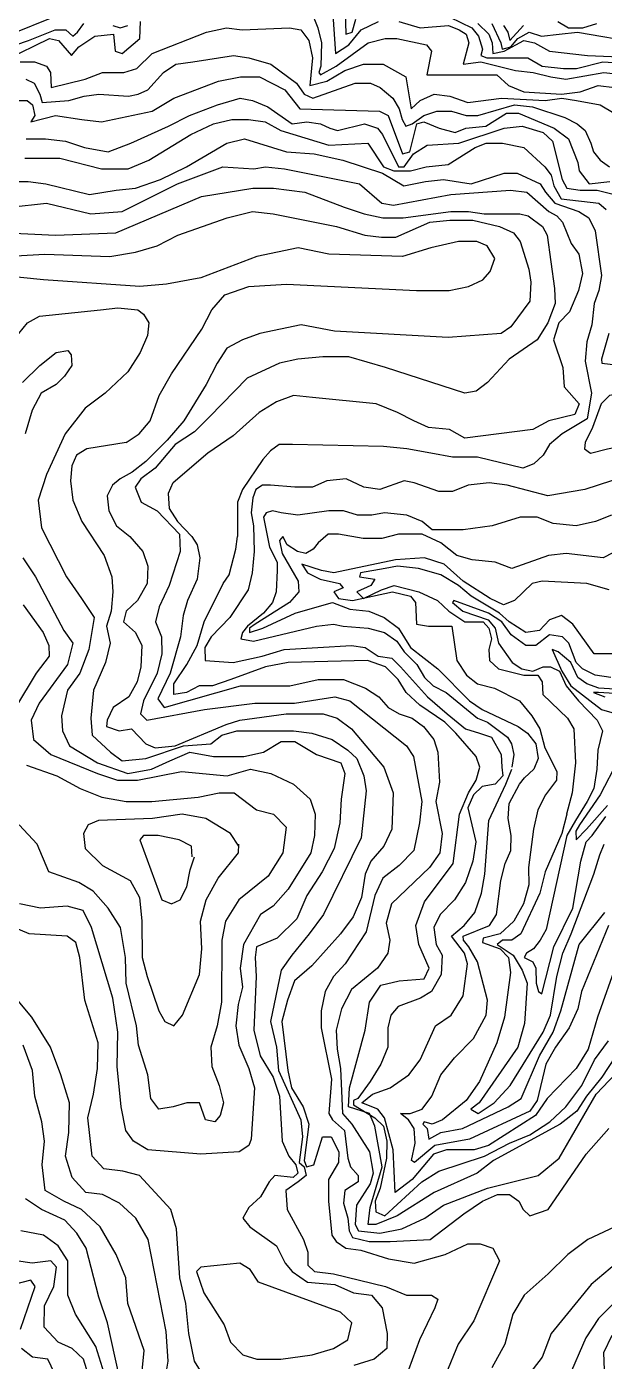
# Model space of a CAD drawing. Extents: x 3000 to 7000, y 3135 to 5000.
# Drawn here: x 4538 to 4808, y 3847 to 4472 of the extents above; entities that cross this region are included whole.
import ezdxf

# ---------------------------------------------------------------- set-up
doc = ezdxf.new("R2010")
doc.units = 0
doc.header["$MEASUREMENT"] = 0
doc.layers.add('TOPO_DIG', color=1, linetype='Continuous')

msp = doc.modelspace()

# ---------------------------------------------------------------- linework, layer by layer
at = {"layer": 'TOPO_DIG', "color": 3, "linetype": 'Continuous'}
for points, elevation in [([(4670.9375, 4479), (4674.125, 4471), (4675.96875, 4464), (4675.5625, 4453), (4674.6875, 4450), (4675.40625, 4449), (4682.75, 4453), (4697.71875, 4464), (4705.6875, 4466), (4711.1875, 4466), (4724.9375, 4463), (4727.34375, 4460), (4725.09375, 4449), (4757.8125, 4449), (4763.34375, 4444), (4770.53125, 4441), (4788.09375, 4440), (4796.875, 4441), (4805.1875, 4444), (4812.84375, 4443)], 28), ([(4686.9375, 4479), (4687.25, 4468), (4690.1875, 4469), (4691.9375, 4475)], 24), ([(4528.3125, 4467), (4553.125, 4477)], 24), ([(4528.3125, 4456), (4548.6875, 4466), (4552.875, 4465), (4558.9375, 4458), (4562.5, 4462), (4569.90625, 4467), (4578.6875, 4468), (4579.46875, 4460), (4582.75, 4459), (4590.9375, 4466), (4591.28125, 4474)], 28), ([(4735.875, 4476), (4746.25, 4471), (4749.28125, 4467), (4751.125, 4461), (4750.4375, 4458), (4753.15625, 4457), (4764.5625, 4457), (4768.9375, 4457), (4772.40625, 4457), (4779.125, 4453), (4789.0625, 4452), (4795.15625, 4452), (4807.40625, 4455), (4825, 4454)], 24), ([(4755.5625, 4473), (4759.65625, 4464), (4760.375, 4461), (4764.375, 4462), (4767.75, 4466), (4772.9375, 4469), (4778.78125, 4467), (4786.9375, 4468), (4795.53125, 4469), (4824.65625, 4464)], 20), ([(4537.625, 4447), (4541.5, 4445), (4544.28125, 4440), (4545.28125, 4436), (4557.84375, 4437), (4564.875, 4439), (4571.75, 4440), (4585.6875, 4439), (4590.25, 4440), (4594.6875, 4442), (4602.0625, 4450), (4607.71875, 4454), (4615.6875, 4455), (4634.75, 4458), (4641.90625, 4457), (4652.28125, 4454), (4664.25, 4445), (4667.75, 4440), (4671.78125, 4438), (4691.59375, 4445), (4698.875, 4445), (4703.34375, 4443), (4709.28125, 4438), (4712.125, 4433), (4713.625, 4428), (4715.3125, 4425), (4718.28125, 4426), (4723.65625, 4430), (4729.875, 4432), (4736.625, 4432), (4743.46875, 4430), (4749, 4430), (4766.1875, 4435), (4774.53125, 4434), (4789.625, 4429), (4795.46875, 4426), (4799.1875, 4423), (4801.875, 4417), (4803.125, 4413), (4806.1875, 4409), (4810.5, 4406)], 32), ([(4537.8125, 4419), (4546.84375, 4419), (4556.21875, 4418), (4565.15625, 4415), (4576.09375, 4413), (4586.8125, 4417), (4604.34375, 4425), (4614.25, 4430), (4627.3125, 4435), (4637.9375, 4438), (4643.625, 4437), (4650.8125, 4434), (4662.21875, 4426), (4668.96875, 4427), (4675.4375, 4426), (4679.75, 4424), (4683.3125, 4423), (4696, 4426), (4702.09375, 4424), (4704.4375, 4421), (4711.9375, 4406), (4714.5625, 4406), (4718.90625, 4412), (4725.28125, 4416), (4740.09375, 4417), (4761.28125, 4424), (4769.6875, 4425), (4779.59375, 4422), (4783.84375, 4418), (4788.46875, 4400), (4790.625, 4396), (4796.75, 4395), (4804.78125, 4395), (4812.8125, 4393)], 36), ([(4518.21875, 4399), (4538.6875, 4399), (4547, 4398), (4567.46875, 4393), (4579.90625, 4395), (4588.9375, 4396), (4600.5625, 4400), (4612.75, 4406), (4631.6875, 4417), (4639.96875, 4419), (4659.5, 4413), (4672.53125, 4412), (4685.9375, 4409), (4704.46875, 4403), (4714.375, 4397), (4724.5625, 4399), (4733, 4400), (4745.90625, 4398), (4761.28125, 4403), (4767.375, 4403), (4778.0625, 4398), (4780.65625, 4394), (4784.9375, 4389), (4796.125, 4385), (4800.9375, 4382), (4803.90625, 4376), (4806.8125, 4355), (4805.5625, 4348), (4803.375, 4342), (4802.25, 4332), (4800, 4324), (4799.1875, 4315), (4802.1875, 4300), (4800.15625, 4288), (4788.375, 4281), (4782.5, 4276), (4779.53125, 4271), (4775.09375, 4267), (4770, 4265), (4748.8125, 4270), (4737.0625, 4270), (4726.96875, 4272), (4715.8125, 4274), (4704.8125, 4275), (4662.28125, 4276), (4656.0625, 4276), (4652.03125, 4273), (4648.5, 4269), (4638.9375, 4255), (4636.625, 4249), (4636.5625, 4233)], 40), ([(4528.9375, 4375), (4551.46875, 4374), (4579.71875, 4375), (4619.8125, 4392), (4643.75, 4396), (4653.5, 4396), (4668.03125, 4394), (4686.46875, 4387), (4695.90625, 4384), (4704.5, 4382), (4714.0625, 4382), (4736.34375, 4385), (4744.5625, 4385), (4751.9375, 4384), (4768.6875, 4384), (4772.53125, 4383), (4779.28125, 4378), (4781.4375, 4374), (4784.84375, 4349), (4785.125, 4342), (4781.75, 4333), (4776.78125, 4325), (4763.65625, 4316), (4753.5625, 4305), (4748.25, 4301), (4742.96875, 4300), (4705.8125, 4312), (4688.59375, 4317), (4676.46875, 4317), (4664.78125, 4316), (4656.21875, 4314), (4641.15625, 4307), (4635.28125, 4301), (4623.59375, 4289), (4616.59375, 4282), (4607.53125, 4276), (4598.125, 4265)], 44), ([(4584.53125, 4277), (4590.71875, 4281), (4595.84375, 4287), (4600, 4299), (4605.78125, 4309), (4620, 4330), (4624.625, 4339), (4630.71875, 4346), (4641.875, 4350), (4659.5, 4351), (4720.3125, 4348), (4735.5625, 4348), (4744.59375, 4350), (4751.25, 4353), (4754.75, 4357), (4756.875, 4363), (4753.3125, 4369), (4748.4375, 4371), (4739.9375, 4371), (4727, 4368), (4713.6875, 4364), (4679.3125, 4365), (4665, 4368), (4645.65625, 4364), (4619.40625, 4354), (4603.4375, 4351), (4590.96875, 4350), (4545.875, 4353), (4526.03125, 4355)], 48), ([(4544.21875, 4313), (4551.78125, 4319), (4557.25, 4320), (4558.875, 4318), (4559.21875, 4313), (4555.6875, 4308), (4551.78125, 4304)], 52), ([(4536.0625, 4305), (4544.21875, 4313)], 52), ([(4551.78125, 4304), (4544.875, 4300), (4540.625, 4292), (4537.34375, 4281)], 52), ([(4815.21875, 4275), (4821.6875, 4277), (4826.15625, 4277), (4829.875, 4280), (4831.875, 4285), (4830.8125, 4297), (4829.09375, 4298), (4816.78125, 4300), (4810.5625, 4299), (4806.65625, 4295), (4802.625, 4284), (4799.09375, 4277), (4798.78125, 4274), (4801.71875, 4272), (4809.625, 4274), (4814.875, 4275)], 40), ([(4584.5, 4277), (4566.125, 4274), (4561.28125, 4271), (4559.21875, 4266), (4558.59375, 4259), (4559.65625, 4250), (4563.875, 4240), (4574.34375, 4224), (4577.84375, 4214), (4578.28125, 4207), (4577.53125, 4198), (4575.34375, 4191), (4577.0625, 4183), (4574.875, 4174), (4569.3125, 4161), (4568.03125, 4148), (4568.75, 4140), (4577.3125, 4132), (4582.65625, 4128), (4593.8125, 4129), (4611.34375, 4135), (4624.125, 4136), (4629.28125, 4140), (4636.34375, 4142), (4662.75, 4142), (4671.34375, 4141), (4680.875, 4138), (4688.25, 4133), (4692.34375, 4129), (4695.625, 4121), (4696.75, 4114), (4694.4375, 4092), (4676.78125, 4056), (4670.0625, 4047), (4662, 4037), (4656.96875, 4030), (4652.03125, 4006), (4654.84375, 3994), (4655.75, 3983), (4666.1875, 3960), (4667, 3952), (4665.40625, 3940), (4667.78125, 3938), (4668.75, 3934), (4664.96875, 3931), (4659.28125, 3927), (4659.84375, 3918), (4667.5, 3904), (4669.4375, 3898), (4669.4375, 3892), (4672.625, 3889), (4681.5625, 3888), (4705.875, 3882), (4715.6875, 3878), (4727.28125, 3878), (4730.21875, 3876), (4728.84375, 3872), (4721.75, 3857), (4716.625, 3843)], 48), ([(4598.125, 4265), (4591.5, 4260), (4588.75, 4256), (4591.65625, 4249), (4599.0625, 4245), (4609.4375, 4234), (4609.78125, 4226), (4604.71875, 4210), (4599.96875, 4200), (4598.34375, 4193), (4601.15625, 4186), (4601.21875, 4178), (4599.0625, 4169), (4592.71875, 4156), (4591.34375, 4150), (4594.25, 4147), (4621.1875, 4152), (4644.71875, 4155), (4663.28125, 4155), (4682.125, 4158), (4689.1875, 4156), (4715.5625, 4135), (4718.90625, 4130), (4722.84375, 4109), (4721.65625, 4099), (4719, 4086), (4712.125, 4079), (4704.5625, 4073), (4700.8125, 4065), (4696.71875, 4048), (4686.96875, 4033), (4681.5, 4027), (4677.53125, 4020), (4675.75, 4011), (4675.8125, 4003), (4680.53125, 3979), (4679.375, 3963), (4681.09375, 3960), (4686.625, 3955), (4688.1875, 3942), (4689.40625, 3938), (4692.96875, 3934), (4693.0625, 3931), (4686.8125, 3927), (4686.125, 3921), (4688.25, 3914), (4688.8125, 3908), (4690.375, 3905), (4698.25, 3903), (4708.03125, 3903), (4726.75, 3904), (4742.375, 3916), (4751.125, 3922), (4758.1875, 3925), (4763.8125, 3925), (4768.09375, 3922), (4770.21875, 3918), (4773.25, 3915), (4781.875, 3918), (4799.625, 3944), (4810.15625, 3956)], 44), ([(4811.40625, 4243), (4803.9375, 4240), (4794.875, 4238), (4784.21875, 4239), (4776.71875, 4242), (4768.8125, 4242), (4755.6875, 4238), (4742.125, 4236), (4727.6875, 4236), (4722.90625, 4240), (4715.75, 4243), (4705.375, 4244), (4699.4375, 4243), (4692.75, 4243), (4686.15625, 4245), (4679.25, 4245), (4664.75, 4243), (4657.03125, 4244), (4652.9375, 4245), (4650.0625, 4244), (4648.75, 4242), (4651.65625, 4228), (4655.09375, 4221), (4655.21875, 4217)], 36), ([(4819.375, 3999), (4806.9375, 3980), (4799.8125, 3971), (4795.1875, 3964), (4787.4375, 3958), (4756.375, 3941), (4748.65625, 3935), (4728.5, 3926), (4711.3125, 3915), (4701.21875, 3911), (4697.71875, 3911), (4698.625, 3919), (4704.3125, 3938), (4700.78125, 3957), (4698.34375, 3963), (4688.53125, 3966), (4689, 3975), (4696.28125, 4002), (4698.3125, 4015), (4703.6875, 4023), (4712.1875, 4025), (4723.9375, 4026), (4726.21875, 4031), (4721.375, 4042), (4720.0625, 4051), (4724.0625, 4062), (4737.4375, 4080), (4740.46875, 4103), (4744.65625, 4113), (4748.125, 4119), (4749.875, 4125), (4748.25, 4130), (4738.71875, 4141), (4733.53125, 4146), (4721.875, 4154), (4715.46875, 4160), (4711.75, 4166), (4705.78125, 4172), (4697.46875, 4175), (4660.25, 4174), (4649.75, 4172), (4633.53125, 4166), (4624.90625, 4163), (4618.6875, 4163), (4612.78125, 4160), (4606.90625, 4159), (4606.90625, 4164), (4612.875, 4173), (4617.78125, 4182), (4621.0625, 4193), (4629.96875, 4211), (4632.78125, 4215), (4635.90625, 4227), (4636.5625, 4233)], 40), ([(4536.28125, 4223), (4542.125, 4214), (4555.46875, 4189), (4559.6875, 4183), (4557.15625, 4173), (4543.90625, 4155), (4540.15625, 4147), (4541.25, 4138), (4549.40625, 4131), (4571.125, 4122), (4580.5625, 4119), (4589.8125, 4119), (4610.4375, 4123), (4631.75, 4121), (4642.75, 4124), (4652.25, 4122), (4662.84375, 4117), (4670.53125, 4110), (4672.90625, 4103), (4672.59375, 4093), (4670.96875, 4085), (4660.375, 4068), (4653.3125, 4060), (4647.375, 4056), (4639.4375, 4042), (4637.875, 4031), (4638.90625, 4022), (4636.90625, 4014), (4635.8125, 4004), (4637.21875, 3995), (4641.9375, 3984), (4644.53125, 3975), (4643.0625, 3951), (4641.875, 3948), (4637.375, 3945), (4619.4375, 3944), (4594.75, 3946), (4587.9375, 3950), (4584.4375, 3955), (4582.25, 3966), (4580.40625, 3985), (4580.71875, 4001), (4578.28125, 4017), (4568.40625, 4050), (4564.46875, 4058), (4556.96875, 4060), (4544.5, 4059), (4534.75, 4061)], 52), ([(4810.375, 4208), (4799.9375, 4211), (4779.09375, 4212), (4774.3125, 4211), (4766.0625, 4203), (4760.9375, 4201), (4754.6875, 4204), (4742.0625, 4212), (4733.21875, 4220), (4724.09375, 4223), (4710.5, 4222), (4681.59375, 4216), (4675.90625, 4217), (4666.75, 4220), (4669.375, 4216), (4675.3125, 4213), (4684.25, 4211), (4686.0625, 4209), (4681.625, 4207), (4683.875, 4204), (4690.3125, 4203), (4709.09375, 4207), (4717.5625, 4205), (4719.90625, 4202), (4720.375, 4192), (4725.96875, 4191), (4736.75, 4191), (4739.09375, 4175), (4743.75, 4168), (4748.8125, 4164), (4756.84375, 4162), (4768.5, 4156), (4774.15625, 4149), (4778, 4143), (4780.34375, 4134), (4785.875, 4123), (4785.6875, 4119), (4780.625, 4112)], 32), ([(4655.21875, 4217), (4654.6875, 4207), (4652.90625, 4202), (4648.78125, 4197), (4641.21875, 4191), (4639.03125, 4188), (4638.25, 4185), (4644.09375, 4184), (4673.59375, 4191), (4681.46875, 4192), (4686.03125, 4191)], 36), ([(4811.1875, 4167), (4803.8125, 4168), (4797.96875, 4171), (4794.9375, 4174), (4791.5, 4183), (4788.5625, 4186), (4782.5, 4187), (4776.03125, 4182), (4771.4375, 4182), (4764.53125, 4187), (4760.21875, 4193), (4754, 4197), (4737.6875, 4203), (4737.125, 4202), (4742, 4198), (4753.78125, 4194), (4757.03125, 4190), (4758.59375, 4183), (4765.09375, 4174), (4769.59375, 4171), (4774.6875, 4170), (4779.5625, 4172), (4782.90625, 4172), (4787.1875, 4170), (4790.34375, 4163), (4795.96875, 4156), (4804.84375, 4147), (4807.21875, 4142), (4805.03125, 4133), (4804.625, 4124), (4803.21875, 4115), (4800.15625, 4109), (4794.625, 4100)], 28), ([(4686.03125, 4191), (4697.65625, 4190), (4705.34375, 4188), (4711.0625, 4184), (4714.5, 4179), (4720.5, 4173), (4724.0625, 4167), (4728.0625, 4163), (4734.25, 4160), (4748.75, 4148), (4753.5625, 4146), (4762.875, 4139), (4764.75, 4136), (4765.8125, 4131), (4764.875, 4125)], 36), ([(4820.4375, 4159), (4805.40625, 4160), (4803.125, 4160), (4808.34375, 4158)], 24), ([(4814.1875, 4034), (4804.90625, 4008), (4800.5, 3993), (4794.875, 3984), (4781.4375, 3970), (4775.9375, 3962), (4754.03125, 3948), (4747.21875, 3946), (4734.375, 3946), (4728.28125, 3944), (4718.3125, 3932), (4710.40625, 3926), (4709.46875, 3946), (4705.375, 3961), (4702.25, 3965), (4694.8125, 3968), (4699.65625, 3972), (4708.0625, 3975), (4716.75, 3981), (4721.96875, 3988), (4729.21875, 4004), (4736.4375, 4009), (4742.09375, 4018), (4744.21875, 4033), (4742.75, 4038), (4736.59375, 4046), (4742.5625, 4051), (4747.625, 4057), (4750.6875, 4066), (4752.25, 4075), (4754.1875, 4100), (4762.09375, 4117), (4764.8125, 4124)], 36), ([(4780.625, 4112), (4776.96875, 4105), (4774.96875, 4096), (4772.71875, 4078), (4772.8125, 4070), (4770.28125, 4061), (4765.875, 4053), (4759.40625, 4047), (4751.46875, 4045), (4751.21875, 4043), (4759.375, 4040), (4763.34375, 4036), (4764.25, 4029), (4761.375, 4008), (4757.90625, 3996), (4749.6875, 3978), (4743.53125, 3969), (4732.40625, 3960), (4727.5625, 3958), (4723.875, 3959), (4723.25, 3958), (4725.3125, 3956), (4726, 3951), (4731.65625, 3954), (4741.78125, 3956), (4763.15625, 3966), (4769.21875, 3970), (4777.875, 3990), (4784.125, 4001), (4787.71875, 4011), (4796.3125, 4042), (4808.375, 4057)], 32), ([(4637.25, 4088), (4633.375, 4094), (4621.78125, 4101), (4610.6875, 4103), (4596.9375, 4101), (4571.6875, 4100), (4566.75, 4098), (4564.5625, 4094), (4565.46875, 4087), (4573.53125, 4079), (4586.375, 4072), (4590.84375, 4064), (4591.90625, 4053), (4592.125, 4036), (4594.40625, 4027), (4599.8125, 4011), (4602.625, 4006), (4606.875, 4004), (4610.84375, 4009), (4618.84375, 4028), (4619.96875, 4040), (4619.25, 4053), (4622.03125, 4063), (4627.625, 4073), (4637.03125, 4085), (4637.1875, 4089)], 56), ([(4794.625, 4100), (4790.59375, 4093), (4780.90625, 4049), (4778.09375, 4044), (4775, 4040), (4771.6875, 4038), (4770.5625, 4036), (4774.6875, 4034), (4776.09375, 4031), (4776.25, 4024), (4777.28125, 4020), (4778.84375, 4019), (4784.5, 4041), (4793.375, 4059), (4797.15625, 4081), (4799.5625, 4090), (4802.375, 4093)], 28), ([(4802.375, 4093), (4808.84375, 4102)], 28), ([(4601.96875, 3834), (4604.25, 3847), (4603.21875, 3861), (4594.8125, 3904), (4589.03125, 3914), (4581.53125, 3921), (4573.5625, 3925), (4565.71875, 3926), (4559.3125, 3933), (4556.1875, 3943), (4557.75, 3954), (4558.125, 3968), (4554.0625, 3981), (4549.1875, 3994), (4540.40625, 4008), (4525.3125, 4026)], 48), ([(4583.3125, 3831), (4575.84375, 3865), (4571.78125, 3877), (4565.8125, 3900), (4561.5625, 3907), (4555.96875, 3913), (4545.0625, 3918), (4537.4375, 3923)], 44), ([(4815.3125, 3911), (4800.34375, 3904), (4791, 3897), (4781.875, 3888), (4770.625, 3878), (4765.375, 3869), (4761.65625, 3855), (4755.5625, 3844)], 44), ([(4567.5, 3839), (4564.5625, 3848), (4559.25, 3853), (4552.75, 3856), (4546.3125, 3863), (4546.40625, 3873), (4550.75, 3882), (4552, 3891), (4549.3125, 3894), (4540.65625, 3893), (4533.125, 3894)], 40), ([(4656.875, 3848), (4671.53125, 3850), (4681.5625, 3853), (4688.125, 3857), (4690.09375, 3865), (4684.75, 3870), (4646.4375, 3884), (4642.53125, 3890), (4637.75, 3893), (4619.5, 3891), (4617.375, 3889), (4620.9375, 3879), (4630.34375, 3864), (4633.375, 3856), (4639.1875, 3850), (4645.59375, 3848), (4656.875, 3848)], 52), ([(4814.4375, 3876), (4805.3125, 3867), (4799.4375, 3858), (4791.21875, 3839)], 40)]:
    msp.add_lwpolyline(points, dxfattribs=dict(at, elevation=elevation))
at = {"layer": 'TOPO_DIG', "color": 1, "linetype": 'Continuous'}
for points, elevation in [([(4527.125, 4461), (4538.9375, 4465), (4551.40625, 4470), (4556.375, 4470), (4559.625, 4467), (4561.84375, 4469), (4564.78125, 4473)], 26), ([(4578.375, 4472), (4581.75, 4471), (4585.3125, 4472)], 26), ([(4681.25, 4477), (4682.4375, 4459), (4688.625, 4463), (4694.375, 4470), (4702.5625, 4474)], 26), ([(4712.09375, 4474), (4722.0625, 4471), (4735.28125, 4472), (4740.25, 4470), (4743.59375, 4468), (4744.84375, 4464), (4742.09375, 4454), (4750.3125, 4455), (4766.53125, 4451), (4774.78125, 4450), (4783.09375, 4448), (4790.0625, 4447), (4807.90625, 4450), (4835.78125, 4447)], 26), ([(4748.9375, 4473), (4754.0625, 4468), (4755.625, 4464), (4756.0625, 4459), (4761.34375, 4460), (4770.40625, 4465), (4775.4375, 4464), (4782.4375, 4460), (4800.3125, 4458), (4826.59375, 4457)], 22), ([(4761.03125, 4472), (4763.0625, 4469), (4763.96875, 4465), (4770.28125, 4472)], 18), ([(4786.34375, 4474), (4791.34375, 4471), (4798.0625, 4471), (4804.59375, 4473)], 18), ([(4535.03125, 4455), (4541.65625, 4455), (4547.3125, 4453), (4549.15625, 4450), (4549.5, 4443), (4565.375, 4447), (4573.5, 4450), (4583.53125, 4450), (4589.5625, 4452), (4596.75, 4459), (4622.125, 4469), (4631.5, 4471), (4638.875, 4470), (4661, 4471), (4666.1875, 4470), (4669.9375, 4465), (4671.6875, 4457), (4670.46875, 4444), (4678.4375, 4446), (4686.75, 4451), (4695.5625, 4454), (4704.75, 4454), (4715.3125, 4448), (4717.75, 4433), (4722.09375, 4437), (4728.59375, 4440), (4735.9375, 4439), (4744.34375, 4436), (4760.0625, 4438), (4780.53125, 4437), (4788.3125, 4438), (4795.09375, 4437), (4806.15625, 4435), (4812.65625, 4431)], 30), ([(4534.25, 4437), (4538.25, 4437), (4540.8125, 4435), (4541.8125, 4430), (4539.9375, 4427), (4551.5625, 4430), (4563.875, 4428), (4573, 4427), (4596.65625, 4432), (4606.875, 4438), (4627.78125, 4446), (4638, 4448), (4646.96875, 4448), (4658.78125, 4442), (4665.75, 4433), (4702.9375, 4432), (4707.125, 4430), (4713.71875, 4412), (4717.25, 4413), (4720.40625, 4426), (4723.6875, 4427), (4730.9375, 4424), (4738.34375, 4422), (4743.375, 4424), (4752.6875, 4425), (4762.40625, 4431), (4768, 4431), (4784.59375, 4424), (4791.3125, 4419), (4795.6875, 4408), (4796.375, 4404), (4800.96875, 4398), (4810.6875, 4399)], 34), ([(4537.25, 4410), (4553.5, 4410), (4573, 4405), (4585.5625, 4405), (4595.15625, 4409), (4614.75, 4421), (4625.4375, 4426), (4633.9375, 4428), (4641.78125, 4428), (4649.625, 4427), (4656.8125, 4423), (4679.375, 4416), (4697.5625, 4417), (4704.9375, 4406), (4709.78125, 4404), (4717.4375, 4404), (4724.875, 4406), (4735.09375, 4407), (4747.71875, 4415), (4752.9375, 4417), (4760.53125, 4417), (4770.46875, 4415), (4780.34375, 4406), (4783.25, 4402), (4784.53125, 4397), (4787.875, 4391), (4805.53125, 4389), (4809, 4386)], 38), ([(4530.3125, 4387), (4547.28125, 4389), (4568.03125, 4384), (4582.75, 4385), (4608.53125, 4398), (4629.6875, 4406), (4644.1875, 4405), (4649.78125, 4406), (4658.5625, 4405), (4693.71875, 4398), (4704.125, 4389), (4709.59375, 4388), (4736.3125, 4393), (4764.1875, 4395), (4771.875, 4394), (4782.21875, 4385), (4785.875, 4383), (4788.5625, 4380), (4792.65625, 4370), (4796.21875, 4365), (4797.84375, 4356), (4796.0625, 4348), (4791.84375, 4338), (4786.78125, 4333), (4784.34375, 4325), (4788.6875, 4312), (4789.28125, 4303), (4796.375, 4295), (4794.375, 4290), (4782.1875, 4287), (4774.65625, 4283), (4742.875, 4279), (4735.6875, 4283), (4725.96875, 4284), (4719.09375, 4287), (4711.375, 4291), (4701.46875, 4295), (4671.65625, 4298), (4662.84375, 4299), (4654.875, 4296), (4646.75, 4291), (4634.59375, 4280), (4622.6875, 4272), (4606.5, 4258)], 42), ([(4527.40625, 4364), (4546.5625, 4365), (4576.90625, 4364), (4589, 4366), (4599, 4369), (4608.78125, 4374), (4631.8125, 4382), (4643.59375, 4385), (4653.3125, 4384), (4682.84375, 4378), (4696.1875, 4374), (4703.875, 4373), (4710.625, 4373), (4726.5625, 4380), (4735.9375, 4381), (4746.625, 4381), (4759.0625, 4378), (4765.625, 4375), (4768.84375, 4371), (4772.8125, 4358), (4773.8125, 4352), (4773.28125, 4343), (4764.46875, 4331), (4759.84375, 4328), (4735.09375, 4326), (4681.9375, 4329), (4666.3125, 4332), (4647.125, 4328), (4638.90625, 4325), (4631.625, 4321), (4627.1875, 4314), (4621.9375, 4304), (4611.5625, 4287), (4603.78125, 4278), (4593.8125, 4268)], 46), ([(4532, 4324), (4534.34375, 4328), (4538.46875, 4333), (4544.125, 4336), (4572.59375, 4339), (4580.75, 4340), (4590.0625, 4339), (4592.75, 4337), (4595.125, 4333), (4594.5, 4327), (4591.125, 4319), (4585.3125, 4310), (4574.78125, 4300), (4565.375, 4293)], 50), ([(4810.28125, 4328), (4806.84375, 4316), (4806.9375, 4314), (4816.03125, 4313)], 38), ([(4565.375, 4293), (4556, 4281), (4547.34375, 4262), (4543.4375, 4250), (4545.0625, 4237), (4556.75, 4214), (4563.65625, 4204), (4569.5625, 4195), (4567.0625, 4180), (4562.875, 4169), (4557.15625, 4161), (4554.28125, 4149), (4554.8125, 4142), (4558.15625, 4135), (4571.1875, 4127), (4585.375, 4122), (4596.40625, 4124), (4604.9375, 4128), (4614.34375, 4132), (4625.375, 4130), (4639.625, 4130), (4648.8125, 4132), (4657.0625, 4137), (4663.5, 4137), (4673.5, 4131), (4684.90625, 4127), (4686.875, 4122), (4685.03125, 4110), (4684.46875, 4099), (4681.75, 4087), (4676.25, 4076), (4669.0625, 4065), (4664.3125, 4054), (4655.15625, 4045), (4645.5625, 4041), (4644.90625, 4036), (4645.40625, 4027), (4644.1875, 4002), (4647.21875, 3990), (4653.25, 3980), (4656.1875, 3971), (4657.5, 3950), (4660.65625, 3943), (4663.96875, 3939), (4664.875, 3935), (4662.65625, 3933), (4654.125, 3934), (4651.5, 3931), (4647.375, 3924), (4641.9375, 3919), (4639.09375, 3914), (4642.375, 3910), (4654.875, 3901), (4658.875, 3893), (4662.21875, 3889), (4669.3125, 3884), (4682.1875, 3883), (4690.8125, 3879), (4699.25, 3878), (4704.21875, 3872), (4706.65625, 3860), (4706.5, 3853), (4700.4375, 3848), (4691, 3845)], 50), ([(4593.8125, 4268), (4587.40625, 4263), (4581.84375, 4260), (4578.25, 4257), (4575.6875, 4252), (4576.4375, 4245), (4580.125, 4238), (4586.34375, 4233), (4592.3125, 4226), (4594.625, 4219), (4594.4375, 4211), (4589.8125, 4203), (4584.625, 4198), (4583.375, 4193), (4588.96875, 4188), (4591.875, 4182), (4591.375, 4172), (4589.71875, 4165), (4585.875, 4158), (4578.4375, 4153), (4575.6875, 4147), (4575.4375, 4144), (4581.34375, 4142), (4587, 4143), (4593.75, 4136), (4598.15625, 4134), (4607.46875, 4135), (4631.34375, 4145), (4637.6875, 4147), (4659.375, 4150), (4676.6875, 4150), (4683.25, 4148), (4689.9375, 4143), (4704.96875, 4125), (4709.375, 4113), (4708.8125, 4096), (4705, 4088), (4698.96875, 4081), (4696.28125, 4075), (4694.5625, 4064), (4690.65625, 4055), (4684.71875, 4047), (4671.375, 4032), (4663.28125, 4025), (4660.0625, 4016), (4657.375, 4006), (4660.125, 3983), (4661.8125, 3975), (4667.25, 3966), (4670.03125, 3958), (4667.78125, 3941), (4668.90625, 3938), (4672.25, 3939), (4676.34375, 3952), (4680.375, 3952), (4684.0625, 3945), (4683.8125, 3940), (4679.125, 3932), (4679.15625, 3922), (4680.65625, 3906), (4682.78125, 3903), (4687.25, 3900), (4694.28125, 3899), (4707.15625, 3895), (4719.21875, 3893), (4733.6875, 3897), (4744.34375, 3902), (4750.0625, 3902), (4756, 3900), (4759.125, 3894), (4747.125, 3866), (4739.84375, 3855), (4734.09375, 3841)], 46), ([(4817.625, 4261), (4799.0625, 4255), (4781.75, 4252), (4762.625, 4257), (4754.25, 4258), (4744.53125, 4257), (4737.0625, 4254), (4730.75, 4254), (4719.28125, 4258), (4714.5625, 4259), (4703.125, 4255), (4695.65625, 4256), (4687.40625, 4260), (4678.375, 4259), (4671.75, 4256), (4663.375, 4256), (4652.03125, 4257), (4648.375, 4257), (4645.21875, 4255), (4643.8125, 4251), (4643, 4244), (4644.15625, 4238), (4644.46875, 4226)], 38), ([(4606.375, 4258), (4604.15625, 4253), (4604.75, 4246), (4608.59375, 4240), (4615.28125, 4233), (4617.71875, 4229), (4619.0625, 4223), (4617.78125, 4213), (4613.21875, 4203), (4611.1875, 4196), (4609.9375, 4186), (4605.21875, 4169), (4599.40625, 4157), (4602.375, 4153), (4638.09375, 4163), (4651.0625, 4163), (4661.15625, 4163), (4674.34375, 4166), (4686.21875, 4166), (4696.5, 4162), (4702.625, 4158), (4707.125, 4153), (4712.21875, 4150), (4718.28125, 4148), (4723.53125, 4144), (4728.40625, 4138), (4730.34375, 4132), (4731.125, 4118), (4729.40625, 4109), (4732.375, 4094), (4731.28125, 4085), (4726.375, 4078), (4708.65625, 4061), (4706.0625, 4052), (4707.875, 4044), (4706.90625, 4038), (4702, 4031), (4689.9375, 4021), (4685.1875, 4012), (4682.75, 4002), (4683.1875, 3993), (4684.84375, 3984), (4685.71875, 3963), (4690.0625, 3958), (4698.3125, 3945), (4700.03125, 3935), (4698.65625, 3930), (4692.28125, 3920), (4691.625, 3911), (4693.1875, 3908), (4703.15625, 3907), (4713.4375, 3909), (4724.1875, 3914), (4732.875, 3920), (4753.53125, 3928), (4777.1875, 3934), (4786.9375, 3942), (4804.28125, 3972), (4819.5625, 3988)], 42), ([(4821.0625, 4230), (4807.5, 4223), (4790.3125, 4225), (4781.96875, 4224), (4764.8125, 4218), (4757.125, 4221), (4746.34375, 4222), (4739.15625, 4224), (4731.625, 4230), (4723, 4234), (4711.8125, 4234), (4704.03125, 4232), (4695.4375, 4232), (4683.84375, 4234), (4679.0625, 4234), (4674.3125, 4230), (4671.9375, 4227), (4668.59375, 4225), (4664.59375, 4226), (4659.90625, 4229), (4657.8125, 4233), (4656.28125, 4231), (4657.5625, 4225), (4665, 4212), (4665.25, 4207)], 34), ([(4644.46875, 4226), (4643.53125, 4216), (4641.59375, 4208), (4633, 4195), (4624.34375, 4186), (4621.3125, 4181), (4621.5, 4175), (4634.625, 4174), (4648.125, 4177), (4658.46875, 4180), (4689.9375, 4182), (4696.375, 4181), (4702.40625, 4177)], 38), ([(4813.4375, 4178), (4803.34375, 4178), (4793.4375, 4192), (4788.125, 4196), (4782.4375, 4194), (4777.78125, 4189), (4771.4375, 4188), (4763.59375, 4193), (4759.0625, 4197), (4745.84375, 4205), (4739.90625, 4210), (4731.75, 4215), (4721.28125, 4218), (4711.46875, 4219), (4705.6875, 4218), (4694.125, 4216), (4693.6875, 4214), (4700.78125, 4213), (4698.9375, 4210), (4692.34375, 4207), (4695.46875, 4204), (4703.9375, 4208), (4709.90625, 4210), (4721.375, 4207), (4730.125, 4203), (4735.40625, 4198), (4742.96875, 4193), (4748.71875, 4193), (4751.46875, 4193), (4754.0625, 4190), (4755.375, 4185), (4754.1875, 4180), (4754.5, 4175), (4758.6875, 4171), (4770.4375, 4168), (4777.03125, 4168), (4779, 4165), (4779.3125, 4159), (4790.875, 4148), (4793.8125, 4143), (4794.65625, 4127), (4793.15625, 4113), (4790.46875, 4103)], 30), ([(4665.25, 4207), (4660.96875, 4202), (4644.875, 4192), (4642.28125, 4190), (4642.25, 4188), (4648.5, 4190), (4663.59375, 4197), (4673.8125, 4200)], 34), ([(4536.46875, 4201), (4545.75, 4188), (4548.46875, 4182), (4548.5625, 4177), (4542.46875, 4169), (4532.875, 4153)], 54), ([(4673.8125, 4200), (4681.09375, 4202), (4689.0625, 4199), (4698, 4198), (4705.1875, 4195), (4711.9375, 4190), (4717.5625, 4181), (4730.34375, 4171), (4745.0625, 4156), (4751.0625, 4152), (4767.90625, 4144), (4772.25, 4141), (4776.125, 4136), (4777.125, 4129), (4775.125, 4124), (4770.78125, 4120)], 34), ([(4820.28125, 4161), (4805.5625, 4162), (4800, 4164), (4795.78125, 4167), (4792.46875, 4174), (4786.53125, 4179), (4783.75, 4180), (4788.3125, 4170), (4792.40625, 4163), (4806.84375, 4152), (4824.125, 4147)], 26), ([(4702.40625, 4177), (4708.78125, 4176), (4712.875, 4172), (4725.4375, 4158), (4734.6875, 4150), (4743.21875, 4143)], 38), ([(4743.21875, 4143), (4749.75, 4141), (4755.4375, 4139), (4759.90625, 4131), (4760.21875, 4125)], 38), ([(4814.5, 4128), (4806.1875, 4112), (4796.4375, 4098)], 26), ([(4537.90625, 4126), (4552.21875, 4121), (4563.0625, 4115), (4573.1875, 4111), (4584.625, 4109), (4596.59375, 4109), (4618.1875, 4111), (4628.0625, 4113), (4635.125, 4113), (4645.5, 4105), (4653.375, 4103), (4659.375, 4097), (4657.84375, 4085), (4650.96875, 4074), (4637.25, 4063), (4631, 4053), (4629.3125, 4044), (4629.15625, 4015), (4627.125, 4004), (4624.125, 3994), (4624.6875, 3985), (4628, 3976), (4630, 3968), (4628.5, 3962), (4625.96875, 3959), (4621.625, 3960), (4618.8125, 3968), (4612.90625, 3968), (4606.59375, 3966), (4599.90625, 3965), (4596.09375, 3970), (4594.71875, 3981), (4590.28125, 3995), (4589.375, 4004), (4584.53125, 4024), (4584.21875, 4036), (4582, 4050), (4576.21875, 4059), (4569.1875, 4067), (4562.4375, 4071), (4548.34375, 4076), (4542.90625, 4089), (4534.53125, 4098)], 54), ([(4760.21875, 4125), (4760.71875, 4121), (4757.0625, 4117), (4751, 4116), (4747, 4112), (4744.3125, 4106), (4748.0625, 4090), (4746.6875, 4081), (4743.21875, 4071), (4738.09375, 4063), (4731.375, 4056), (4728.4375, 4050), (4729.5, 4042), (4732.375, 4037), (4731.78125, 4028), (4727.3125, 4020), (4722.21875, 4017), (4711.78125, 4013), (4708.25, 4009), (4706.84375, 4003), (4706.875, 3994), (4703.625, 3986), (4698.6875, 3978), (4692.84375, 3970), (4690.8125, 3969), (4690.8125, 3967), (4700.78125, 3961), (4704.8125, 3957), (4706.46875, 3950), (4706.28125, 3942), (4703.25, 3928), (4700.9375, 3922), (4701.3125, 3917), (4705.53125, 3915), (4722.875, 3931), (4730.8125, 3936), (4752.0625, 3943), (4763.84375, 3949), (4773.25, 3953), (4782.5625, 3959), (4790.09375, 3966), (4797.65625, 3976), (4803.5, 3988), (4810, 3997)], 38), ([(4810.125, 4051), (4797.46875, 4020), (4795.6875, 4012), (4791.75, 4003), (4785.34375, 3994), (4780.75, 3986), (4776.78125, 3969), (4773.28125, 3964), (4745.0625, 3951), (4728.90625, 3948), (4719.34375, 3940), (4717.9375, 3941), (4719.65625, 3949), (4719.1875, 3956), (4716.5625, 3960), (4712.75, 3963), (4717.40625, 3963), (4723, 3965), (4727.5, 3971), (4731.75, 3981), (4738.0625, 3989), (4746.9375, 3998), (4752.8125, 4009), (4753.4375, 4016), (4748.84375, 4034), (4744.78125, 4041), (4742.34375, 4044), (4742.0625, 4046), (4754.5, 4051), (4757.78125, 4056), (4759.75, 4072), (4761.75, 4080), (4764.375, 4086), (4764.53125, 4093), (4763.21875, 4101), (4763.6875, 4108), (4768.40625, 4117), (4770.71875, 4120)], 34), ([(4790.59375, 4103), (4788.21875, 4094), (4780.5, 4076), (4777.9375, 4066), (4769.15625, 4047), (4764.8125, 4044), (4760.46875, 4044), (4758.0625, 4042), (4765.5, 4037), (4769.6875, 4030), (4772.09375, 4024), (4770.8125, 4005), (4767.75, 3994), (4749.625, 3968), (4745.75, 3965), (4749.0625, 3963), (4756.5625, 3968), (4764.09375, 3976), (4779.46875, 4001), (4782.9375, 4009), (4785.9375, 4027), (4788.75, 4038), (4792.59375, 4047), (4803.1875, 4075), (4805.9375, 4084), (4808, 4089)], 30), ([(4799.71875, 4096), (4809.5625, 4107)], 26), ([(4796.53125, 4098), (4794.71875, 4095), (4795, 4091), (4799.78125, 4096)], 26), ([(4615.5, 4083), (4615.0625, 4088), (4609.3125, 4091), (4599.5625, 4093), (4592.75, 4093), (4591, 4091), (4601.28125, 4063), (4605.78125, 4061), (4609.84375, 4063), (4613, 4069), (4614.5625, 4077), (4616.5, 4083)], 58), ([(4620.9375, 3840), (4616.5, 3847), (4613.875, 3860), (4612.5, 3874), (4609.6875, 3886), (4608.125, 3909), (4605.40625, 3918), (4590.8125, 3934), (4582.96875, 3936), (4574.09375, 3937), (4568.71875, 3943), (4566.625, 3961), (4569.3125, 3972), (4571.125, 3984), (4571.46875, 3996), (4565.1875, 4016), (4562.875, 4036), (4561.09375, 4043), (4557.0625, 4046), (4539.28125, 4047), (4530.0625, 4051)], 50), ([(4591.90625, 3841), (4593.0625, 3852), (4585.3125, 3874), (4584.4375, 3886), (4579.875, 3897), (4572.34375, 3910), (4563.75, 3918), (4555.4375, 3922), (4546.65625, 3927), (4545.375, 3939), (4546.4375, 3950), (4545.09375, 3959), (4541.8125, 3971), (4540.84375, 3983), (4536.40625, 3995)], 46), ([(5062.375, 3875), (5058.21875, 3874), (5054.375, 3878), (5042.3125, 3878), (5037.96875, 3883), (5031.03125, 3883), (5022.84375, 3887), (5019.625, 3893), (5014.90625, 3898), (5000.0625, 3911), (4985.3125, 3921), (4968.90625, 3928), (4954.875, 3930), (4922.0625, 3931), (4904.8125, 3929), (4841.125, 3904), (4826.375, 3899), (4813.75, 3893), (4802, 3883), (4783.28125, 3860), (4779.09375, 3849), (4772.25, 3840)], 42), ([(4576.6875, 3834), (4570.375, 3854), (4560.84375, 3869), (4557.3125, 3878), (4557.34375, 3894), (4552.71875, 3901), (4545.9375, 3906), (4535.375, 3908)], 42), ([(4535.15625, 3862), (4542.09375, 3882), (4539.96875, 3885), (4532.28125, 3883)], 38), ([(4811.6875, 3859), (4807.75, 3851), (4808, 3843)], 38), ([(4557.0625, 3829), (4547.9375, 3848), (4540.75, 3849), (4535.65625, 3853)], 38)]:
    msp.add_lwpolyline(points, dxfattribs=dict(at, elevation=elevation))

doc.saveas('drawing.dxf')
